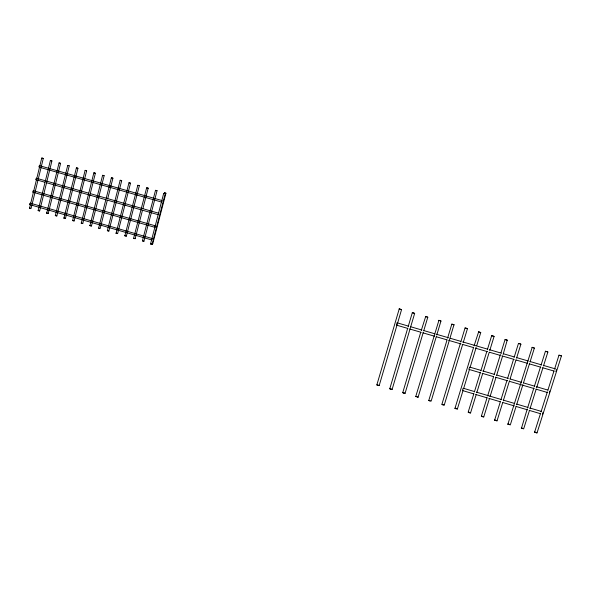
<?xml version="1.0" encoding="UTF-8"?>
<svg xmlns="http://www.w3.org/2000/svg" width="591" height="591" viewBox="0 0 591 591"><rect width="100%" height="100%" fill="white"/><g stroke="black" fill="none" stroke-linecap="round" stroke-linejoin="round"><path stroke-width="0.89" d="M463.012 390.562L457.368 409.024L455.668 408.713L454.996 408.263L473.517 347.634M443.051 404.709C439.386 403.875 446.419 406.054 443.28 404.532M540.433 413.722L534.619 432.08L536.436 432.908L537.027 432.915L561.435 355.885L558.983 355.161L554.557 369.139M543.085 412.237L542.516 414.136M33.414 191.225L33.222 190.723L32.867 192.171L85.067 207.212M36.457 178.733L36.273 178.216L35.918 179.671L44.835 182.227M447.047 339.914L428.793 400.417L430.145 401.097L431.142 401.149L453.991 324.695L451.834 324.112L447.572 338.163M556.604 369.7L555.85 371.584M522.451 428.482L521.24 428.098L523.656 428.889L529.44 410.538M549.815 391.109L549.298 392.793M436.232 336.796L418.073 397.278L417.549 396.864M418.051 397.292L415.746 396.517L438.936 320.307L440.975 321.009L436.764 335.045M509.11 424.493L507.913 424.109L510.299 424.914L516.054 406.564M507.913 424.109L532.218 347.309L534.382 348.069L530.001 362.047M420.74 332.245L402.744 392.623L404.059 393.288L405.071 393.362L423.355 332.09M29.55 208.084L41.747 158.048L42.375 158.144L43.283 158.447L31.079 208.468L29.55 208.084L30.385 208.195M38.12 210.573L50.39 160.501L51.011 160.597L51.919 160.9L39.649 210.957L38.12 210.573L38.747 210.632M46.711 213.063L59.041 162.953L59.861 163.101L60.578 163.352L48.233 213.454L46.711 213.063L48.233 213.454M55.318 215.567L67.721 165.414L68.526 165.554L69.25 165.812L56.839 215.951L55.318 215.567L56.839 215.951M63.939 218.072L76.409 167.881L77.214 168.021L77.946 168.28L65.468 218.456L63.939 218.072L65.468 218.456M72.604 220.606L85.126 170.348L85.924 170.489L86.655 170.747L74.111 220.96L72.604 220.606L73.003 220.591M81.263 223.125L93.858 172.823L94.449 172.912L95.387 173.222L82.777 223.479L81.263 223.125L82.777 223.479M397.041 323.063L396.472 324.984M89.928 225.614L102.605 175.305L103.395 175.446L104.142 175.704L91.457 225.998L89.928 225.614L91.457 225.998M107.318 200.268L100.152 228.525L99.369 228.429L98.631 228.141L105.789 199.876M106.232 198.111L111.374 177.795L112.157 177.928L112.911 178.194L107.761 198.502M107.348 230.667L120.165 180.285L120.941 180.418L121.702 180.683L108.877 231.051L107.348 230.667L107.931 230.712M116.087 233.209L128.971 182.782L129.739 182.915L130.508 183.18L117.609 233.593L116.087 233.209L117.609 233.593M124.871 235.779L137.799 185.286L138.36 185.367L139.336 185.685L126.371 236.134L124.871 235.728L126.371 236.134M142.461 210.337L135.147 238.683L134.187 238.542L133.618 238.291L146.649 187.798L148.178 188.197L146.679 187.82M142.919 208.564L148.178 188.197M157.043 190.708L143.938 241.231L143.185 241.15L142.416 240.847L155.514 190.309L157.043 190.708L155.544 190.339M163.729 193.397L165.214 193.782L152.057 244.342L151.311 244.26L150.528 243.95L163.7 193.368L164.638 193.545M151.621 243.595L152.729 243.817L165.931 193.227L164.416 192.814L165.931 193.227M495.819 420.511L494.623 420.127L497.016 420.888L502.712 402.604M494.623 420.127L500.385 401.599M33.377 191.418L33.007 192.156M155.197 226.722L155.27 225.814L33.362 190.708M151.976 239.111L151.562 239.909L29.831 204.626L29.809 203.925L30.259 203.149L152.057 238.483M399.235 308.901L376.851 384.889L377.93 385.465L379.178 385.591L401.57 309.603L399.221 308.938L401.57 309.603M407.591 328.611L389.779 388.76L392.084 389.499L391.759 389.173M408.108 326.86L412.304 312.698L413.53 312.905L414.66 313.393L410.464 327.547M392.099 389.484L410.198 328.448M421.257 330.495L425.705 316.488L427.795 317.197L423.873 330.339M460.263 343.77L441.876 404.34L442.371 404.296M460.795 342.012L465.058 327.968L466.351 328.197L467.451 328.692L463.181 342.743M444.233 405.086L462.642 344.501M474.056 345.875L478.666 331.802L480.749 332.541L476.715 345.728M463.551 388.804L469.461 369.464M470 367.705L476.183 347.486M473.842 393.732L468.161 412.208L469.365 412.843L470.539 412.969L476.228 394.485M474.381 391.973L480.328 372.625M480.867 370.867L486.814 351.512M487.353 349.754L491.682 335.681L494.091 336.405L489.762 350.485M476.767 392.727L482.721 373.364M483.268 371.606L489.222 352.243M487.087 397.669L481.37 416.16L482.596 416.803L483.748 416.943L489.481 398.423M487.634 395.911L493.625 376.533M494.165 374.775L500.429 354.519M500.976 352.761L505.054 339.552L507.248 340.113L503.118 354.378M490.028 396.664L496.026 377.28M496.573 375.521L502.572 356.137M500.932 399.834L506.96 380.441M507.514 378.676L513.542 359.284M514.089 357.525L518.477 343.423L519.201 343.504L520.907 344.169L516.564 358.131M503.259 400.861L509.501 380.803M510.04 379.06L516.017 359.875M516.6 404.82L522.895 384.741M523.441 382.998L529.455 363.797M527.29 408.861L521.528 428.024M527.844 407.118L533.895 387.903M534.441 386.159L540.492 366.945M541.038 365.201L545.441 351.224L547.894 352L545.449 351.261M529.987 408.795L536.052 389.572M536.598 387.822L542.937 367.728M543.484 365.977L547.879 352.007M540.987 411.971L547.355 391.863M547.909 390.119L554.003 370.882M36.369 179.125L36.051 179.664M158.418 214.282L158.122 214.681L158.624 213.262M155.13 226.907L154.879 227.328L86.833 207.722M454.996 408.263L455.971 408.329M537.027 432.915L536.067 432.317M534.619 432.08L535.136 432.058M428.793 400.417L429.989 400.55M39.272 166.928L38.917 166.596L39.398 165.65L161.86 200.504L161.838 201.236L161.461 202.026L39.109 167.127M467.451 328.692L465.058 327.983M415.746 396.517L416.352 396.495M507.913 424.087L509.161 424.249M558.997 355.184L561.42 355.871M451.812 324.163L454.176 324.865M494.623 420.105L495.561 420.179M440.967 321.024L438.603 320.344M152.729 243.817L152.175 243.544M150.528 243.95L152.057 244.342M534.375 348.084L531.944 347.345M142.416 240.847L143.938 241.231M427.795 317.212L425.454 316.547M133.618 238.291L134.379 238.38M414.646 313.422L412.304 312.713M152.035 238.424L151.562 239.909M507.462 340.305L505.061 339.566M155.27 225.814L154.879 227.328M158.166 214.696L46.6 182.737M108.847 231.074L108.123 230.756M161.86 200.504L161.461 202.026M491.69 335.666L494.091 336.39M98.631 228.141L99.613 228.281M480.727 332.563L478.348 331.832M130.478 183.195L128.971 182.782M121.672 180.698L120.165 180.285M112.911 178.194L111.374 177.795M520.87 344.198L518.499 343.474M104.142 175.704L102.605 175.305M69.213 165.82L67.721 165.414M43.283 158.447L41.762 158.07M468.353 412.134L469.35 412.584M139.306 185.7L137.799 185.286M95.358 173.229L93.858 172.823M86.626 170.755L85.141 170.371M77.909 168.287L76.409 167.881M60.541 163.36L59.041 162.953M51.882 160.9L50.398 160.516M377.317 384.837L376.859 384.874L378.011 385.243M481.931 416.123L481.37 416.16L482.566 416.544M403.358 392.609L402.744 392.668L403.912 392.993M468.922 412.215L469.55 412.4M38.947 210.677L39.649 210.957M390.91 388.848L389.779 388.738L390.939 389.107M428.793 400.469L429.967 400.794M455.011 408.315L456.178 408.64M534.67 432.184L535.83 432.486M29.831 204.626L30.318 203.171M36.406 178.209L88.598 193.146M90.364 193.656L158.558 213.181M397.086 322.797L408.603 326.151M410.376 326.668L421.893 330.022M423.666 330.539L434.296 333.634M436.069 334.144L448.473 337.757M450.246 338.274L460.877 341.369M462.642 341.886L487.449 349.111M489.222 349.628L501.626 353.241M503.399 353.758L514.03 356.853M516.689 357.629L528.199 360.983M529.972 361.5L541.489 364.854M543.262 365.364L555.666 368.976M396.421 325.116L407.938 328.47M409.711 328.988L421.228 332.349M422.993 332.866L434.511 336.22M436.284 336.737L446.914 339.84M448.687 340.357L461.091 343.969M462.864 344.487L473.494 347.582M475.267 348.099L487.671 351.719M489.444 352.236L500.075 355.331M501.848 355.848L514.244 359.468M516.017 359.985L527.534 363.339M529.307 363.857L540.824 367.218M542.597 367.735L554.114 371.089M470.451 367.314L481.03 370.417M482.788 370.941L494.246 374.31M496.891 375.086L508.349 378.454M510.107 378.971L521.565 382.34M523.331 382.857L534.789 386.226M536.547 386.743L548.005 390.112M480.357 372.766L468.907 369.39L469.594 367.1M482.123 373.283L493.581 376.652M495.347 377.176L507.684 380.803M509.442 381.321L534.124 388.582M535.882 389.107L547.34 392.476M463.987 388.45L474.521 391.582M476.28 392.099L501.752 399.656M503.502 400.181L514.044 403.306M516.682 404.089L528.095 407.472M529.854 407.997L541.267 411.38M473.856 393.916L462.443 390.525L463.13 388.243M475.615 394.441L487.036 397.832M488.787 398.349L500.208 401.74M502.845 402.523L514.259 405.914M516.017 406.438L527.431 409.829M529.189 410.353L540.602 413.744M403.86 392.727L405.079 393.34M522.267 428.172L522.703 428.312M73.587 220.731L74.111 220.96M378.203 385.044L379.178 385.591M482.751 416.345L483.756 416.921M134.763 238.491L135.147 238.683M39.398 165.65L39.531 166.019M496.484 420.511L497.009 420.866M470.126 412.636L470.539 412.969M456.961 408.691L457.368 409.024"/></g></svg>
